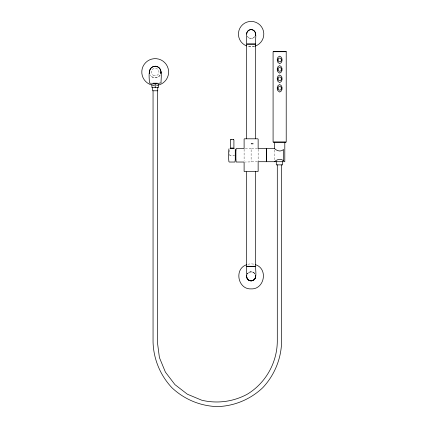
<?xml version="1.0" encoding="UTF-8"?>
<svg xmlns="http://www.w3.org/2000/svg" width="428" height="428" viewBox="0 0 428 428"><rect width="100%" height="100%" fill="white"/><g stroke="black" fill="none" stroke-linecap="round" stroke-linejoin="round"><path stroke-width="0.32" stroke-dasharray="2.14 1.6" d="M230.467 155.311L229.788 155.311L229.788 149.195M160.243 74.959C158.205 78.752 152.197 78.752 150.158 74.959M257.501 161.714L245.324 162.03M156.359 85.311L158.098 85.081M247.876 264.226L251.124 263.803L254.371 264.226M245.324 148.591L250.808 148.591L251.124 148.907M257.501 148.591L251.124 148.591L251.124 161.714M233.763 155.311L234.367 155.311L229.788 155.311M152.309 85.081L154.626 85.386M254.344 273.128C252.343 271.052 248.577 271.55 247.181 274.07A4.553 4.553 0 0 1 254.344 273.128L255.067 274.07M274.498 150.051L274.498 159.772M258.143 149.244L258.143 161.062M244.11 149.228L244.11 160.746M158.676 85.006A13.418 13.418 0 0 1 156.37 85.413M154.62 85.45A13.418 13.418 0 0 1 152.293 85.145M159.97 75.387A5.821 5.821 0 0 1 150.431 75.387M247.24 274.102A4.489 4.489 0 0 1 255.013 274.102M255.013 36.327C253.44 39.248 248.812 39.248 247.24 36.327A4.489 4.489 0 0 0 255.013 36.327M254.409 46.336L251.124 46.77L247.844 46.336A12.685 12.685 0 0 0 254.409 46.336M251.573 143.22L251.124 143.22L251.124 144.022L251.573 144.022L251.573 143.22M252.365 143.22L251.921 143.22L251.921 144.022L252.365 144.022L252.365 143.22M253.162 143.22L252.713 143.22L252.713 144.022L253.162 144.022L253.162 143.22M153.31 75.328A3.788 3.788 0 0 0 158.986 72.048A3.788 3.788 0 0 0 153.31 68.769A3.788 3.788 0 0 0 153.31 75.328"/><path stroke-width="0.64" d="M231.077 139.64L230.328 139.956L230.328 148.029L233.907 148.035L233.918 139.956L233.164 139.64M277.911 59.321L278.045 60.846A1.851 1.851 0 0 0 281.255 60.846L281.255 58.994A1.851 1.851 0 0 0 278.045 58.994L277.922 60.546M277.911 68.785L278.045 70.31A1.851 1.851 0 0 0 281.255 70.31L281.255 68.453A1.851 1.851 0 0 0 278.045 68.453L277.922 70.01M277.911 78.244L278.045 79.769A1.851 1.851 0 0 0 281.255 79.769L281.255 77.917A1.851 1.851 0 0 0 278.045 77.917L277.922 79.469M277.911 87.708L278.045 89.233A1.851 1.851 0 0 0 281.255 89.233L281.255 87.376A1.851 1.851 0 0 0 278.045 87.376L277.922 88.933M281.378 60.551L281.378 59.289M281.378 70.015L281.378 68.753M281.378 79.474L281.378 78.212M281.378 88.933L281.378 87.67M149.377 82.893C149.495 77.661 146.975 66.741 155.204 66.228C163.426 66.741 160.912 77.661 161.024 82.893L159.093 83.209M161.024 72.048L160.826 73.557A5.821 5.821 0 0 0 155.204 66.228A5.821 5.821 0 0 0 149.575 73.557L149.377 72.048M246.635 34.085C246.587 31.244 249.556 28.965 252.285 29.751C258.089 31.79 254.751 39.66 255.612 43.988L246.635 43.988L246.635 34.085A4.489 4.489 0 0 1 251.712 29.634A4.489 4.489 0 0 1 255.457 35.246L255.612 34.085M246.571 276.349L246.726 275.172A4.553 4.553 0 0 0 251.124 280.902C258.127 280.297 255.227 270.79 255.677 266.441L246.571 266.441C247.02 270.79 244.121 280.297 251.124 280.902A4.553 4.553 0 0 0 255.521 275.172L255.677 276.349M228.91 148.901L228.333 155.311L228.91 161.714L229.28 162.03L234.956 162.03L235.272 159.837M274.498 161.714C276.889 159.355 280.848 158.141 283.539 160.805L283.539 149.5C280.848 152.165 276.889 150.95 274.498 148.591L266.505 148.591L266.505 161.714L284.802 161.714L284.802 142.278M246.667 264.729C233.875 268.731 237.759 289.574 251.124 288.895C264.488 289.574 268.372 268.731 255.58 264.729M233.597 139.64L230.649 139.64M273.406 51.403L285.893 51.403M149.886 83.209L151.309 83.209M152.914 83.209L157.493 83.209M246.389 138.806L244.425 138.806L244.11 139.121L244.11 148.591L236.219 148.591L235.903 150.784M255.858 138.806L257.822 138.806L258.143 139.121L258.143 148.591L266.344 148.591L266.344 161.714L258.143 161.714L258.143 171.307L257.822 171.623L255.858 171.623M273.406 142.278L285.893 142.278M233.763 148.591C236.406 148.591 227.83 148.586 230.473 148.591M246.389 171.623L244.425 171.623L244.11 171.307L244.11 162.03L236.219 162.03L235.903 159.837M283.293 160.559L283.539 160.837M282.608 161.714L282.608 164.871L276.295 164.871L276.295 161.714M281.603 164.871L281.603 342.084C281.116 359.076 274.418 375.26 262.797 387.661C250.487 399.356 234.33 406.108 217.354 406.6C200.363 406.097 184.179 399.361 171.853 387.656C160.238 375.254 153.54 359.071 153.053 342.084L153.053 90.779M277.296 164.871L277.296 341.806C276.953 363.046 265.504 383.21 247.293 394.199C233.372 401.753 217.183 403.904 201.775 400.228L187.368 394.209L174.94 384.617L165.406 372.119L159.414 357.567L157.354 341.806L157.354 90.779M274.498 142.278L274.498 148.757M235.903 150.902L235.903 159.714M235.272 149.126L235.272 150.784M235.272 150.902L235.272 159.714M157.729 87.622L157.729 90.779L152.678 90.779L152.678 87.622M155.204 83.84L155.204 87.622M151.731 85.006A13.418 13.418 0 0 1 144.215 64.355A13.418 13.418 0 0 1 166.192 64.355A13.418 13.418 0 0 1 158.676 85.006M246.582 45.924A12.685 12.685 0 0 1 241.13 26.274A12.685 12.685 0 0 1 261.513 26.809A12.685 12.685 0 0 1 255.04 46.149M255.457 275.188A4.489 4.489 0 0 1 255.013 278.591M254.296 279.521A4.489 4.489 0 0 1 246.79 277.51M277.226 59.647L277.745 62.231L279.65 63.708C282.951 62.825 282.94 57.026 279.65 56.138L277.954 57.256L277.226 59.647M277.226 69.111L277.745 71.695L279.65 73.167C282.951 72.284 282.94 66.484 279.65 65.596L277.954 66.715L277.226 69.111M277.226 78.57L277.745 81.154L279.65 82.625C282.951 81.748 282.94 75.943 279.65 75.061L277.954 76.173L277.226 78.57M277.226 88.029L277.745 90.613L279.65 92.09C282.951 91.207 282.94 85.407 279.65 84.519L277.954 85.637L277.226 88.029M255.612 44.148L246.635 44.148L246.635 138.806L255.612 138.806L255.612 44.148M286.214 51.718L273.085 51.718L273.085 141.962L286.214 141.962L286.214 51.718M158.483 83.84L151.924 83.84L151.924 87.622L158.483 87.622L158.483 83.84M255.677 171.623L246.571 171.623L246.571 266.286L255.677 266.286L255.677 171.623"/></g></svg>
